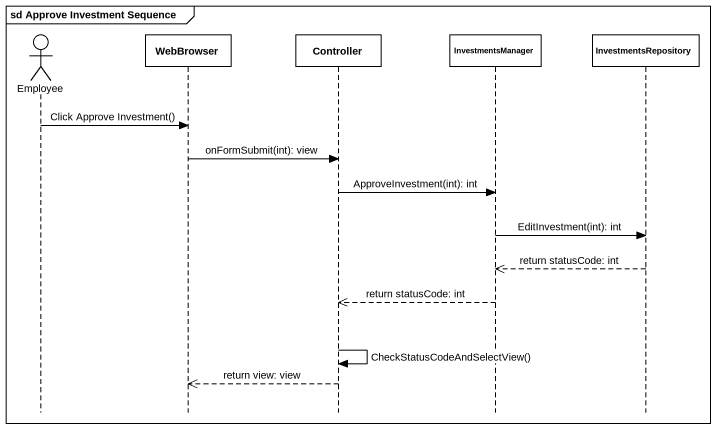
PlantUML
@startuml
mainframe sd Approve Investment Sequence
hide footbox
actor Employee
participant WebBrowser
participant Controller
participant InvestmentsManager
participant InvestmentsRepository

Employee -> WebBrowser : Click Approve Investment()
WebBrowser -> Controller : onFormSubmit(int): view
Controller -> InvestmentsManager : ApproveInvestment(int): int
InvestmentsManager -> InvestmentsRepository : EditInvestment(int): int
InvestmentsRepository -->> InvestmentsManager : return statusCode: int
InvestmentsManager -->> Controller : return statusCode: int
Controller -> Controller : CheckStatusCodeAndSelectView()
Controller -->> WebBrowser : return view: view
@enduml
